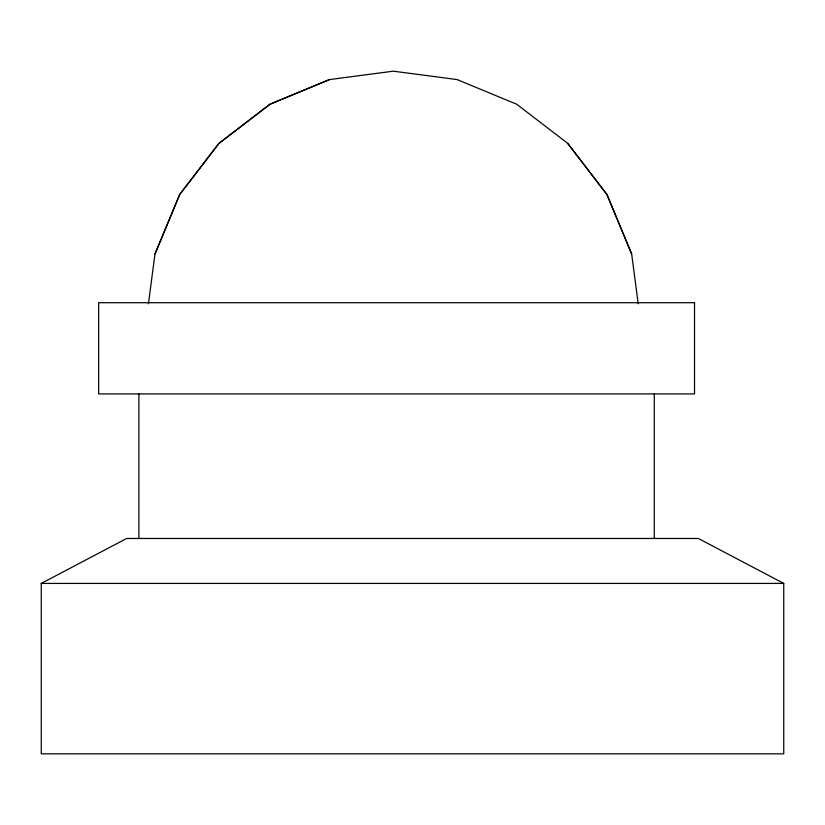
<?xml version="1.0" encoding="UTF-8"?>
<svg xmlns="http://www.w3.org/2000/svg" width="825" height="825" viewBox="0 0 825 825"><rect width="100%" height="100%" fill="white"/><g stroke="black" fill="none" stroke-linecap="round" stroke-linejoin="round"><path stroke-width="1.24" d="M148.428 303.806L154.987 254.007L179.633 194.514L218.852 143.426L269.95 104.228L329.464 79.582L393.319 71.177L457.184 79.582M41.25 583.419L126.638 538.477L698.363 538.477L783.75 583.419L783.75 753.823L41.25 753.823L41.25 583.419L783.75 583.419M329.495 79.582L270.022 104.228L218.945 143.426L179.757 194.514L154.987 254.007M638.21 303.806L631.661 254.007L606.891 194.514L567.693 143.426M457.143 79.582L516.697 104.228L567.796 143.426L607.004 194.514L631.661 254.007M654.287 393.927L654.287 538.477M138.889 393.927L138.889 538.477M694.526 302.703L98.649 302.703L98.649 393.927L694.526 393.927L694.526 302.703"/></g></svg>
